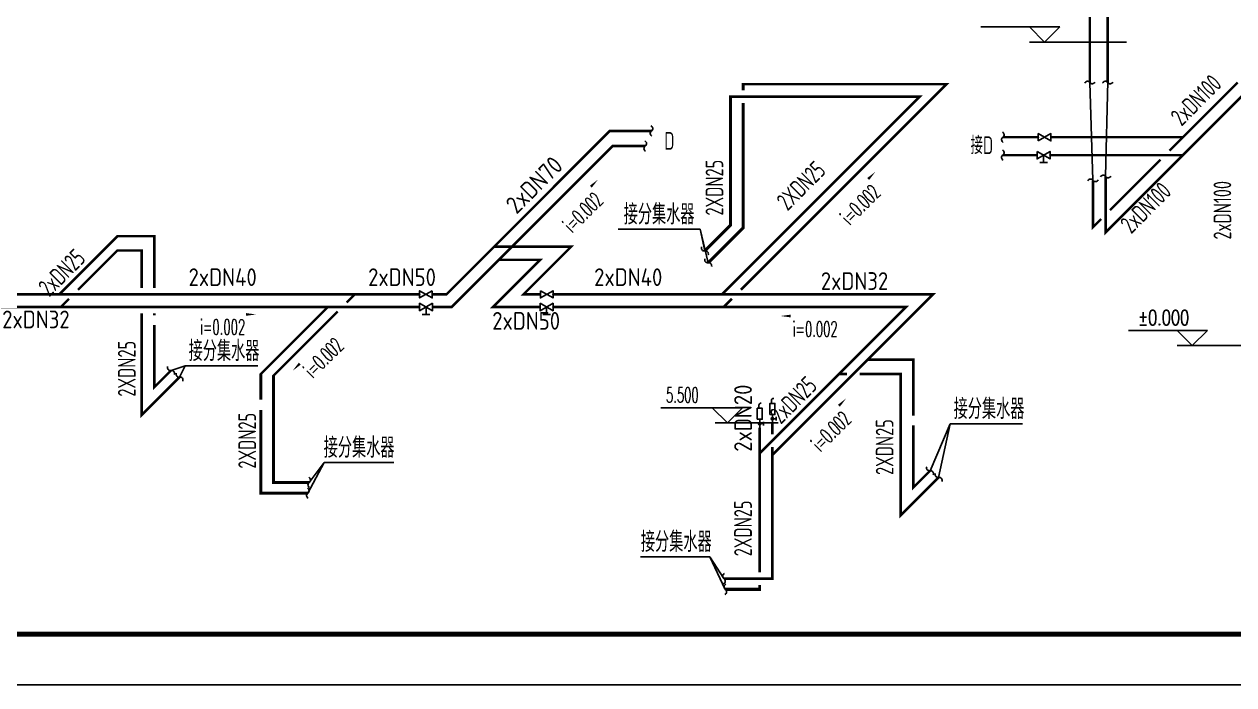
# Model space of a CAD drawing. Extents: x 1485827 to 1655027, y -76676 to -17276.
# Drawn here: x 1618871 to 1642783, y -76676 to -63619 of the extents above; entities that cross this region are included whole.
import ezdxf
from ezdxf.enums import TextEntityAlignment as Align

# ---------------------------------------------------------------- set-up
doc = ezdxf.new("R2010")
doc.units = 0
doc.header["$LTSCALE"] = 1000
doc.header["$MEASUREMENT"] = 0
doc.linetypes.add('DASH', pattern=[0.35, 0.25, -0.1])
for name, color, linetype in [('6', 7, 'Continuous'), ('_TCH_MASK', 7, 'Continuous'), ('C-sheet(通用-图框)', 7, 'Continuous'), ('DIM-暖供水', 3, 'Continuous'), ('DIM_ELEV', 3, 'Continuous'), ('EQ-TH', 7, 'Continuous'), ('HDWG', 7, 'Continuous'), ('PIPE-地暖供', 4, 'Continuous'), ('PIPE-暖供水', 3, 'Continuous'), ('PIPE-暖回水', 2, 'DASH'), ('TH_TEXT', 7, 'Continuous'), ('THVAC_ELEV', 3, 'Continuous'), ('TK', 4, 'Continuous'), ('VALVE-暖供水', 7, 'Continuous'), ('VALVE-暖回水', 7, 'Continuous')]:
    doc.layers.add(name, color=color, linetype=linetype)
doc.styles.add('_TCH_DIM', font='SIMPLEX', dxfattribs={"bigfont": 'GBCBIG'})
doc.styles.add('_THVAC_DIM', font='SIMPLEX', dxfattribs={"width": 0.8, "height": 3.5, "bigfont": 'HZTXT'})
doc.styles.add('HZTXT1', font='romans.shx', dxfattribs={"width": 0.7, "bigfont": 'GBHZFS.SHX'})
doc.styles.get("Standard").update_dxf_attribs({"font": 'gbenor.shx', "bigfont": 'gbcbig.shx'})
doc.styles.add('TSSD_Dimension', font='tssdeng.shx', dxfattribs={"width": 0.7, "bigfont": 'hztxt.shx'})
doc.styles.add('TSSD_Rein', font='Tssdeng.shx', dxfattribs={"width": 0.7, "bigfont": 'hztxt.shx'})

# ---------------------------------------------------------------- blocks, each defined once
blk = doc.blocks.new('*U28')
at = {"color": 3}
blk.add_lwpolyline([(-84100, 0), (0, 0), (0, 59400), (-84100, 59400)], close=True, dxfattribs=at)
at = {"color": 3, "const_width": 100}
blk.add_lwpolyline([(-81600, 1000), (-1000, 1000), (-1000, 58400), (-81600, 58400)], close=True, dxfattribs=at)
at = {"layer": 'TK', "color": 4, "style": 'HZTXT1'}
for tag, height, width, p in [('项目负责1', 400, 0.6, (-4500, 19196)), ('项目负责2', 400, 0.6, (-4500, 18296)), ('专责', 400, 0.6, (-4500, 17396)), ('审定', 400, 0.6, (-4500, 16496)), ('审核', 400, 0.6, (-4500, 15596)), ('校对', 400, 0.6, (-4500, 14696)), ('设计', 400, 0.6, (-4500, 13796)), ('绘图', 400, 0.6, (-4500, 12896)), ('建设单位', 450, 0.6, (-4500, 11050)), ('工号', 400, 0.5, (-5501, 3507)), ('版次', 400, 0.7, (-2138, 3498)), ('阶段', 400, 0.7, (-2138, 2498)), ('比例', 400, 0.7, (-5491, 1513)), ('日期', 400, 0.7, (-2138, 1498))]:
    blk.add_attdef(tag, text='', height=height, dxfattribs=dict(at, width=width)).set_placement(p, align=Align.MIDDLE)
at = {"layer": 'TK', "color": 1, "lineweight": -3, "style": 'HZTXT1', "width": 0.6}
blk.add_attdef('工程名称', text='', height=450, dxfattribs=at).set_placement((-4500, 9050), align=Align.MIDDLE)
at = {"layer": 'TK', "color": 4, "lineweight": -3, "style": 'HZTXT1', "width": 0.6}
blk.add_attdef('子项名称', text='', height=450, dxfattribs=at).set_placement((-4500, 7050), align=Align.MIDDLE)
at = {"layer": 'TK', "color": 1, "lineweight": -3, "width": 0.6, "flags": 104}
blk.add_attdef('图名', text='', height=400, dxfattribs=at).set_placement((-4558, 4958), align=Align.MIDDLE_CENTER)
at = {"layer": 'TK', "color": 1, "style": 'HZTXT1', "width": 0.7}
blk.add_attdef('图号', text='', height=400, dxfattribs=at).set_placement((-5491, 2513), align=Align.MIDDLE)
blk = doc.blocks.new('$VALVE$00000779')
blk.add_lwpolyline([(58, 967, 0.432023), (-39, 887), (-39, 772)], format="xyb")
blk.add_lwpolyline([(-100, 332), (-100, 772), (100, 772), (100, 332)], close=True)
blk.add_lwpolyline([(0, 332), (0, 0)])
at = {"layer": '6'}
blk.add_lwpolyline([(144, 238), (144, 94)], dxfattribs=at)
at = {"layer": 'HDWG'}
blk.add_lwpolyline([(48, 166), (144, 166)], dxfattribs=at)
for radius in [48, 43.2, 38.4, 24, 14.4]:
    blk.add_circle((0, 166), radius, dxfattribs=at)
at = {"width": 0.8, "flags": 9}
for tag in ['YSIZE', 'XSIZE', 'XSIZE', 'YSIZE']:
    blk.add_attdef(tag, (0, 332), '', height=0.5, rotation=90, dxfattribs=at)
at = {"flags": 9}
for tag in ['XSIZE', 'YSIZE']:
    blk.add_attdef(tag, (0, 166), '', height=0.24, rotation=270, dxfattribs=at)
at = {"width": 0.8, "flags": 9}
for tag in ['YSIZE', 'XSIZE', 'XSIZE', 'YSIZE']:
    blk.add_attdef(tag, (0, 0), '', height=0.5, dxfattribs=at)
blk = doc.blocks.new('$VALVE$00000913')
blk.add_lwpolyline([(-128, -74), (128, 74), (128, -74), (-128, 74)], close=True)
for points in [[(-76, 149), (76, 149)], [(0, 0), (0, 149)]]:
    blk.add_lwpolyline(points)
for p in [(-128, 0), (128, 0)]:
    blk.add_point(p)
blk = doc.blocks.new('$VALVE$00000295')
blk.add_lwpolyline([(-125, 72), (-125, -72), (125, 72), (125, -72), (-125, 72)])
for p in [(-125, 0), (125, 0)]:
    blk.add_point(p)
blk = doc.blocks.new('$ThvacSys$00000040')
at = {"elevation": 0}
blk.add_lwpolyline([(7, -101, -0.575183), (0, 0, 0.604745), (-11, 101, 16.924828)], format="xyb", dxfattribs=at)

msp = doc.modelspace()

# ---------------------------------------------------------------- hatches: boundary and pattern name
at = {"layer": 'PIPE-暖供水', "linetype": 'Continuous'}
for points in [[(1632832.6, -65053.6), (1632802.6, -65053.6), (1632802.6, -65028.6)], [(1632832.6, -65053.6), (1632832.6, -65028.6), (1632802.6, -65028.6)], [(1636572.6, -65053.6), (1636590.3, -65071.3), (1636633, -65028.6)], [(1636572.6, -65053.6), (1636572.6, -65028.6), (1636633, -65028.6)], [(1630448.6, -65728.6), (1630431, -65710.9), (1630438.3, -65703.6)], [(1630448.6, -65728.6), (1630448.6, -65703.6), (1630438.3, -65703.6)], [(1632832.6, -67594.1), (1632853.8, -67615.3), (1632862.6, -67606.5)], [(1632832.6, -67594.1), (1632862.6, -67594.1), (1632862.6, -67606.5)], [(1639999.3, -67632.1), (1640017, -67649.8), (1639974.3, -67692.4)], [(1639999.3, -67632.1), (1639974.3, -67632.1), (1639974.3, -67692.4)], [(1620711.6, -67810.1), (1620693.9, -67792.4), (1620701.2, -67785.1)], [(1620711.6, -67810.1), (1620711.6, -67785.1), (1620701.2, -67785.1)], [(1621442.1, -67810.1), (1621442.1, -67785.1), (1621467.1, -67785.1)], [(1621442.1, -67810.1), (1621467.1, -67810.1), (1621467.1, -67785.1)], [(1629682.6, -68017.2), (1629700.3, -68034.8), (1629743, -67992.2)], [(1629682.6, -68017.2), (1629682.6, -67992.2), (1629743, -67992.2)], [(1627218.8, -68958.4), (1627236.4, -68976.1), (1627229.1, -68983.4)], [(1627218.8, -68958.4), (1627218.8, -68983.4), (1627229.1, -68983.4)], [(1628741.3, -68958.4), (1628723.7, -68940.8), (1628681, -68983.4)], [(1628741.3, -68958.4), (1628741.3, -68983.4), (1628681, -68983.4)], [(1636835.2, -68958.4), (1636835.2, -68933.4), (1636895.5, -68933.4)], [(1636835.2, -68958.4), (1636852.9, -68976.1), (1636895.5, -68933.4)], [(1636447.4, -70250.1), (1636472.4, -70250.1), (1636472.4, -70225.1)], [(1636447.4, -70250.1), (1636447.4, -70225.1), (1636472.4, -70225.1)], [(1623798, -70567), (1623780.3, -70549.3), (1623768, -70561.6)], [(1623798, -70567), (1623768, -70567), (1623768, -70561.6)], [(1621442.1, -70794.9), (1621417.1, -70794.9), (1621417.1, -70855.3)], [(1621442.1, -70794.9), (1621459.8, -70812.6), (1621417.1, -70855.3)], [(1623798, -72675.6), (1623768, -72675.6), (1623768, -72705.6)], [(1623798, -72675.6), (1623798, -72705.6), (1623768, -72705.6)], [(1636447.4, -72776.2), (1636422.4, -72776.2), (1636422.4, -72836.5)], [(1636447.4, -72776.2), (1636465.1, -72793.9), (1636422.4, -72836.5)], [(1633662, -74576.9), (1633662, -74601.9), (1633687, -74601.9)], [(1633662, -74576.9), (1633687, -74576.9), (1633687, -74601.9)]]:
    msp.add_hatch(color=256, dxfattribs=at).paths.add_polyline_path(points)
at = {"layer": 'PIPE-暖回水', "linetype": 'DASH'}
for points in [[(1633082.6, -64803.6), (1633082.6, -64778.6), (1633052.6, -64778.6)], [(1633082.6, -64803.6), (1633052.6, -64803.6), (1633052.6, -64778.6)], [(1637105.5, -64803.6), (1637123.1, -64821.3), (1637165.8, -64778.6)], [(1637105.5, -64803.6), (1637105.5, -64778.6), (1637165.8, -64778.6)], [(1630502.2, -66028.6), (1630484.5, -66010.9), (1630491.8, -66003.6)], [(1630502.2, -66028.6), (1630502.2, -66003.6), (1630491.8, -66003.6)], [(1633082.6, -67644.1), (1633112.6, -67644.1), (1633112.6, -67656.5)], [(1633082.6, -67644.1), (1633103.8, -67665.3), (1633112.6, -67656.5)], [(1640249.3, -67735.6), (1640267, -67753.3), (1640224.3, -67796)], [(1640249.3, -67735.6), (1640224.3, -67735.6), (1640224.3, -67796)], [(1620711.6, -68092.9), (1620693.9, -68075.2), (1620701.2, -68067.9)], [(1620711.6, -68092.9), (1620711.6, -68067.9), (1620701.2, -68067.9)], [(1621192.1, -68092.9), (1621217.1, -68092.9), (1621217.1, -68067.9)], [(1621192.1, -68092.9), (1621192.1, -68067.9), (1621217.1, -68067.9)], [(1629069.1, -68277.1), (1629086.8, -68294.8), (1629129.5, -68252.1)], [(1629069.1, -68277.1), (1629069.1, -68252.1), (1629129.5, -68252.1)], [(1627322.3, -69208.4), (1627340, -69226.1), (1627332.7, -69233.4)], [(1627322.3, -69208.4), (1627322.3, -69233.4), (1627332.7, -69233.4)], [(1628137.8, -69208.4), (1628120.1, -69190.8), (1628077.4, -69233.4)], [(1628137.8, -69208.4), (1628137.8, -69233.4), (1628077.4, -69233.4)], [(1636302.3, -69208.4), (1636302.3, -69183.4), (1636362.7, -69183.4)], [(1636302.3, -69208.4), (1636320, -69226.1), (1636362.7, -69183.4)], [(1623548, -70534.1), (1623530.3, -70516.4), (1623518, -70528.8)], [(1623548, -70534.1), (1623518, -70534.1), (1623518, -70528.8)], [(1636197.4, -70533), (1636222.4, -70533), (1636222.4, -70508)], [(1636197.4, -70533), (1636197.4, -70508), (1636222.4, -70508)], [(1621192.1, -71344.9), (1621167.1, -71344.9), (1621167.1, -71405.3)], [(1621192.1, -71344.9), (1621209.8, -71362.6), (1621167.1, -71405.3)], [(1623548, -72887.8), (1623518, -72887.8), (1623518, -72917.8)], [(1623548, -72887.8), (1623548, -72917.8), (1623518, -72917.8)], [(1636197.4, -73326.2), (1636172.4, -73326.2), (1636172.4, -73386.5)], [(1636197.4, -73326.2), (1636215.1, -73343.9), (1636172.4, -73386.5)], [(1633412, -74789.1), (1633437, -74789.1), (1633437, -74819.1)], [(1633412, -74789.1), (1633412, -74819.1), (1633437, -74819.1)]]:
    msp.add_hatch(color=256, dxfattribs=at).paths.add_polyline_path(points)

# ---------------------------------------------------------------- linework, layer by layer
for p, q in [((1640110.9, -63971.9), (1640661.7, -63971.9)), ((1639999.3, -66705.2), (1639938, -64771.9)), ((1640249.3, -66630.9), (1640291.6, -64746.5))]:
    msp.add_line(p, q)
at = {"layer": '_TCH_MASK'}
for p, q in [((1621773.3, -70463.7), (1622053.4, -70371.8)), ((1622053.4, -70371.8), (1621942.1, -70594.9)), ((1623486.2, -70371.8), (1622053.4, -70371.8)), ((1636778.6, -72445), (1637176.3, -71516.8)), ((1637176.3, -71516.8), (1636947.4, -72576.2)), ((1638609.1, -71516.8), (1637176.3, -71516.8)), ((1624802.3, -72282.8), (1626177.3, -72282.8)), ((1632426.5, -74143.5), (1631051.4, -74143.5))]:
    msp.add_line(p, q, dxfattribs=at)
at = {"layer": 'C-sheet(通用-图框)'}
for p, q in [((1632231.4, -67671.7), (1630610.5, -67671.7)), ((1632391.9, -68334.8, 0), (1632231.4, -67671.7)), ((1632326.8, -68099.9, 0), (1632231.4, -67671.7)), ((1633775.8, -71500.3), (1632529.3, -71500.3)), ((1624479.6, -72887.8, 0), (1624802.3, -72282.8)), ((1624506, -72675.6), (1624802.3, -72282.8)), ((1632730.4, -74789.1, 0), (1632426.5, -74143.5)), ((1632704, -74576.9), (1632426.5, -74143.5))]:
    msp.add_line(p, q, dxfattribs=at)
at = {"layer": 'DIM-暖供水'}
for points in [[(1629305.1, -67598, 0, 0, 0), (1630213.2, -66689.9, 0, 53.3, 0), (1630071.7, -66831.4, 0, 0, 0)], [(1634789.4, -67444.8, 0, 0, 0), (1635697.5, -66536.7, 0, 53.3, 0), (1635556, -66678.1, 0, 0, 0)], [(1622173.2, -69355.8, 0, 0, 0), (1623457.4, -69355.8, 0, 53.3, 0), (1623257.4, -69355.8, 0, 0, 0)], [(1625084.6, -69562.5, 0, 0, 0), (1624176.5, -70470.6, 0, 53.3, 0), (1624317.9, -70329.2, 0, 0, 0)], [(1635104, -69386.8, 0, 0, 0), (1633819.7, -69386.8, 0, 53.3, 0), (1634019.7, -69386.8, 0, 0, 0)], [(1634210.8, -71925, 0, 0, 0), (1635118.9, -71016.9, 0, 53.3, 0), (1634977.5, -71158.3, 0, 0, 0)]]:
    msp.add_lwpolyline(points, format="xyseb", dxfattribs=at)
at = {"layer": 'DIM_ELEV'}
for p, q in [((1639341.2, -63671.9), (1637781.2, -63671.9)), ((1639041.2, -63971.9), (1638741.2, -63671.9)), ((1639041.2, -63971.9), (1639341.2, -63671.9)), ((1640291.6, -63971.9), (1638741.2, -63971.9)), ((1642262.6, -69671.9), (1640702.6, -69671.9)), ((1641962.6, -69971.9), (1641662.6, -69671.9)), ((1641962.6, -69971.9), (1642262.6, -69671.9)), ((1643213, -69971.9), (1641662.6, -69971.9))]:
    msp.add_line(p, q, dxfattribs=at)
at = {"layer": 'PIPE-暖供水', "linetype": 'Continuous'}
for points, const_width in [([(1639938, -64771.9), (1639938, -60838.3)], 50), ([(1642859.4, -64771.9), (1641777.9, -65853.5)], 50), ([(1632667.8, -68958.4), (1636572.6, -65053.6)], 50), ([(1632832.6, -67594.1), (1632832.6, -65053.6)], 60), ([(1632832.6, -65053.6), (1636572.6, -65053.6)], 50), ([(1628160.1, -68017.2), (1630448.6, -65728.6)], 50), ([(1630448.6, -65728.6), (1631272.3, -65728.6)], 50), ([(1638218.6, -65853.5), (1638917.4, -65853.5)], 50), ([(1639167.8, -65853.5), (1641777.9, -65853.5)], 50), ([(1641777.9, -65853.5), (1641512.7, -66118.6)], 50), ([(1641336, -66295.4), (1640337.7, -67293.7)], 50), ([(1639999.3, -66705.2), (1639999.3, -67632.1)], 50), ([(1632832.6, -67594.1), (1632326.8, -68099.9)], 60), ([(1640160.9, -67470.5), (1639999.3, -67632.1)], 50), ([(1620711.6, -67810.1), (1619563.2, -68958.4)], 50), ([(1620711.6, -67810.1), (1621442.1, -67810.1)], 50), ([(1621442.1, -68833.4), (1621442.1, -67810.1)], 50), ([(1627218.8, -68958.4), (1628160.1, -68017.2)], 50), ([(1628160.1, -68017.2), (1629682.6, -68017.2)], 50), ([(1628741.3, -68958.4), (1629682.6, -68017.2)], 50), ([(1619563.2, -68958.4), (1618298.4, -68958.4)], 50), ([(1625406.5, -68958.4), (1619563.2, -68958.4)], 50), ([(1621442.1, -69083.4), (1621442.1, -69083.4)], 50), ([(1625244.9, -69120.1), (1625406.5, -68958.4)], 50), ([(1626688.1, -68958.4), (1625406.5, -68958.4)], 50), ([(1627218.8, -68958.4), (1626938.4, -68958.4)], 50), ([(1628741.3, -68958.4), (1629075.1, -68958.4)], 50), ([(1629325.5, -68958.4), (1632667.8, -68958.4)], 50), ([(1632667.8, -68958.4), (1636835.2, -68958.4)], 50), ([(1635543.5, -70250.1), (1636835.2, -68958.4)], 50), ([(1621442.1, -69375.7), (1621442.1, -69333.4)], 50), ([(1623798, -70567), (1625068.1, -69296.8)], 50), ([(1621442.1, -70794.9), (1621442.1, -69565.8)], 50), ([(1633662, -72131.7), (1635543.5, -70250.1)], 50), ([(1635543.5, -70250.1), (1636447.4, -70250.1)], 50), ([(1636447.4, -71357), (1636447.4, -70250.1)], 50), ([(1621442.1, -70794.9), (1621773.3, -70463.7)], 50), ([(1623798, -72675.6), (1623798, -70567)], 60), ([(1633662, -71723.8), (1633662, -71500.3)], 50), ([(1636447.4, -72776.2), (1636447.4, -71547.1)], 50), ([(1633662, -72131.7), (1633662, -71973.8)], 50), ([(1633662, -74576.9), (1633662, -72131.7)], 50), ([(1636447.4, -72776.2), (1636778.6, -72445)], 50), ([(1623798, -72675.6), (1624506, -72675.6)], 60), ([(1633662, -74576.9), (1632704, -74576.9)], 50)]:
    msp.add_lwpolyline(points, dxfattribs=dict(at, const_width=const_width))
at = {"layer": 'PIPE-暖回水', "linetype": 'DASH'}
for points, const_width in [([(1640291.6, -64771.9), (1640291.6, -60853.2)], 50), ([(1633039, -68870.1), (1637105.5, -64803.6)], 50), ([(1633082.6, -64928.6), (1633082.6, -64803.6)], 60), ([(1633082.6, -64803.6), (1637105.5, -64803.6)], 50), ([(1643213, -64771.9), (1641777.9, -66207)], 50), ([(1633082.6, -67644.1), (1633082.6, -65178.6)], 60), ([(1628253.6, -68277.1), (1630502.2, -66028.6)], 50), ([(1630502.2, -66028.6), (1631148.9, -66028.6)], 50), ([(1638218.6, -66207), (1638894.7, -66207)], 50), ([(1639150.4, -66207), (1641777.9, -66207)], 50), ([(1641777.9, -66207), (1640249.3, -67735.6)], 50), ([(1640249.3, -66630.9), (1640249.3, -67735.6)], 50), ([(1633082.6, -67644.1), (1632391.9, -68334.8)], 60), ([(1619934.4, -68870.1), (1620711.6, -68092.9)], 50), ([(1620711.6, -68092.9), (1621192.1, -68092.9)], 50), ([(1621192.1, -68833.4), (1621192.1, -68092.9)], 50), ([(1627322.3, -69208.4), (1628253.6, -68277.1)], 50), ([(1628137.8, -69208.4), (1629069.1, -68277.1)], 50), ([(1628253.6, -68277.1), (1629069.1, -68277.1)], 50), ([(1619596, -69208.4), (1619757.7, -69046.8)], 50), ([(1621192.1, -69083.4), (1621192.1, -69083.4)], 50), ([(1632700.7, -69208.4), (1632862.3, -69046.8)], 50), ([(1619596, -69208.4), (1618331.2, -69208.4)], 50), ([(1624873.7, -69208.4), (1619596, -69208.4)], 50), ([(1621192.1, -71344.9), (1621192.1, -69333.4)], 50), ([(1623548, -70534.1), (1624873.7, -69208.4)], 50), ([(1626688.1, -69208.4), (1624873.7, -69208.4)], 50), ([(1627322.3, -69208.4), (1626943.8, -69208.4)], 50), ([(1628137.8, -69208.4), (1629069.7, -69208.4)], 50), ([(1629325.4, -69208.4), (1632700.7, -69208.4)], 50), ([(1632700.7, -69208.4), (1636302.3, -69208.4)], 50), ([(1634977.8, -70533), (1636302.3, -69208.4)], 50), ([(1623548, -71043), (1623548, -70534.1)], 60), ([(1633412, -72098.8), (1634977.8, -70533)], 50), ([(1634977.8, -70533), (1635135.6, -70533)], 50), ([(1635385.6, -70533), (1636197.4, -70533)], 50), ([(1636197.4, -73326.2), (1636197.4, -70533)], 50), ([(1621192.1, -71344.9), (1621942.1, -70594.9)], 50), ([(1623548, -72887.8), (1623548, -71243.5)], 60), ([(1633412, -72098.8), (1633412, -71594.8)], 50), ([(1633412, -74451.9), (1633412, -72098.8)], 50), ([(1636197.4, -73326.2), (1636947.4, -72576.2)], 50), ([(1623548, -72887.8), (1624479.4, -72887.8)], 60), ([(1633412, -74789.1), (1632730.6, -74789.1)], 60), ([(1633412, -74789.1), (1633412, -74701.9)], 50)]:
    msp.add_lwpolyline(points, dxfattribs=dict(at, const_width=const_width))
at = {"layer": 'THVAC_ELEV'}
for p, q in [((1633072.9, -71200.3), (1631453.1, -71200.3)), ((1632772.9, -71500.3), (1632472.9, -71200.3)), ((1632772.9, -71500.3), (1633072.9, -71200.3))]:
    msp.add_line(p, q, dxfattribs=at)

# ---------------------------------------------------------------- block references
msp.add_blockref('*U28', (1655026.6, -76675.7))
at = {"layer": 'EQ-TH'}
for p, rotation in [((1639938, -64771.9), 90), ((1640291.6, -64771.9), 90), ((1639999.3, -66705.2), 270.0000000001046), ((1640249.3, -66630.9), 270.000000000099)]:
    msp.add_blockref('$ThvacSys$00000040', p, dxfattribs=dict(at, rotation=rotation))
for p in [(1631272.3, -65728.6), (1638218.6, -65853.5), (1631148.9, -66028.6), (1638218.6, -66207), (1624506, -72675.6), (1624479.4, -72887.8)]:
    msp.add_blockref('$ThvacSys$00000040', p, dxfattribs=at)
at = {"layer": 'EQ-TH', "yscale": -1}
for p, rotation in [((1632326.8, -68099.9), 225.0000000000067), ((1632391.9, -68334.8), 225.0000000000067), ((1621773.3, -70463.7), 45.00000000000371), ((1621942.1, -70594.9), 45.00000000000373), ((1636778.6, -72445), 45.00000000000371), ((1636947.4, -72576.2), 45.00000000000373), ((1632704, -74576.9), 180.0000000000067), ((1632730.6, -74789.1), 180.0000000000067)]:
    msp.add_blockref('$ThvacSys$00000040', p, dxfattribs=dict(at, rotation=rotation))
at = {"layer": 'VALVE-暖供水', "yscale": -1}
msp.add_blockref('$VALVE$00000295', (1639042.6, -65853.5), dxfattribs=at)
at = {"layer": 'VALVE-暖供水', "yscale": -1, "rotation": 180}
msp.add_blockref('$VALVE$00000295', (1626813.2, -68958.4), dxfattribs=at)
at = {"layer": 'VALVE-暖供水'}
msp.add_blockref('$VALVE$00000295', (1629200.3, -68958.4), dxfattribs=at)
at = {"layer": 'VALVE-暖供水', "xscale": 0.5, "yscale": 0.5, "zscale": 0.5}
for p in [(1633662, -71500.3), (1633412, -71594.8)]:
    msp.add_blockref('$VALVE$00000779', p, dxfattribs=at)
at = {"layer": 'VALVE-暖回水', "yscale": -1}
for p in [(1639022.5, -66207), (1629197.6, -69208.4)]:
    msp.add_blockref('$VALVE$00000913', p, dxfattribs=at)
at = {"layer": 'VALVE-暖回水', "rotation": 180}
msp.add_blockref('$VALVE$00000913', (1626816, -69208.4), dxfattribs=at)

# ---------------------------------------------------------------- texts
at = {"layer": 'DIM-暖供水', "color": 7, "style": '_THVAC_DIM', "width": 0.564706}
for p in [(1635190.4, -67605.3), (1629706.1, -67758.5), (1624577.6, -70631.1), (1634611.8, -72085.5)]:
    msp.add_text('i=0.002', height=297.5, rotation=45, dxfattribs=at).set_placement(p)
for p in [(1622346.9, -69753.3), (1634060.5, -69792.8)]:
    msp.add_text('i=0.002', height=297.5, dxfattribs=at).set_placement(p)
at = {"layer": 'DIM_ELEV', "color": 7, "style": '_TCH_DIM', "width": 0.705882}
msp.add_text('%%P0.000', height=297.5, dxfattribs=at).set_placement((1640892.6, -69566.9))
at = {"layer": 'PIPE-地暖供', "style": 'TSSD_Dimension', "width": 0.7}
for s, rotation, p in [('2XDN25', 90, (1632690.8, -67401.5, 0)), ('2XDN25', 45, (1633962.4, -67323, 0)), ('2xDN25', 45, (1619366.3, -69022.1)), ('2XDN25', 90, (1621073.5, -70981.1)), ('2xDN25', 45, (1633829.9, -71540.7)), ('2XDN25', 90, (1623454.5, -72403.7)), ('2XDN25', 90, (1636055.8, -72529.1)), ('2XDN25', 90, (1633255.5, -74136.1))]:
    msp.add_text(s, height=350, rotation=rotation, dxfattribs=at).set_placement(p)
for p in [(1630722.1, -67577.7), (1622121.4, -70277.8), (1637244.3, -71422.8), (1624791.4, -72188.8), (1631061.7, -74049.5)]:
    msp.add_text('接分集水器', height=400, dxfattribs=at).set_placement(p)
at = {"layer": 'TH_TEXT', "style": 'TSSD_Rein', "width": 0.7}
for rotation, p in [(45, (1641751.2, -65651.8)), (45, (1640755.8, -67776.8)), (90, (1642732.4, -67875.9))]:
    msp.add_text('2xDN100', height=350, rotation=rotation, dxfattribs=at).set_placement(p)
for s, p in [('D', (1631524, -66100.5)), ('接', (1637579.1, -66187.3)), ('D', (1637824.1, -66187.3))]:
    msp.add_text(s, height=350, dxfattribs=at).set_placement(p)
at = {"layer": 'TH_TEXT'}
for s, rotation, p in [('2xDN70', 45, (1628605.8, -67389.9, 0)), ('2xDN20', 90, (1633256.1, -72069.3))]:
    msp.add_text(s, height=350, rotation=rotation, dxfattribs=at).set_placement(p)
for s, p in [('2xDN40', (1622120.1, -68794.6, 0)), ('2xDN50', (1625669.5, -68794.6, 0)), ('2xDN40', (1630137.6, -68794.6, 0)), ('2xDN32', (1634618.7, -68871.2, 0)), ('2xDN32', (1618435.9, -69629.5, 0)), ('2xDN50', (1628123.7, -69657.4, 0))]:
    msp.add_text(s, height=350, dxfattribs=at).set_placement(p)
at = {"layer": 'THVAC_ELEV', "color": 7, "style": '_THVAC_DIM', "width": 0.564706}
msp.add_text('5.500', height=297.5, dxfattribs=at).set_placement((1631557.5, -71095.3))

doc.saveas('drawing.dxf')
